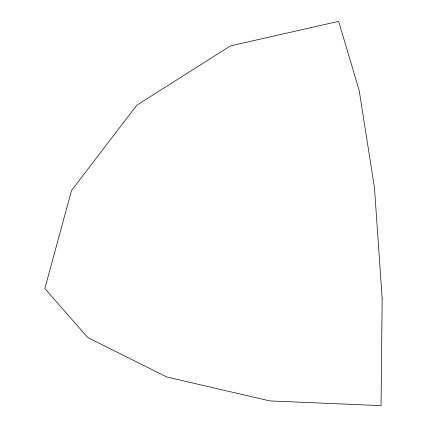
<?xml version="1.0" encoding="UTF-8"?>
<svg xmlns="http://www.w3.org/2000/svg" width="427" height="427" viewBox="0 0 427 427"><rect width="100%" height="100%" fill="white"/><g stroke="black" fill="none" stroke-linecap="round" stroke-linejoin="round"><path stroke-width="0.64" d="M382.16 298.633L381.039 405.65L269.72 400.9L166.743 376.977L87.765 337.538L44.84 288.577L71.544 190.469L136.773 105.239L230.559 45.844L338.654 21.35L359.224 90.647L374.5 188.019L382.16 298.633"/></g></svg>
